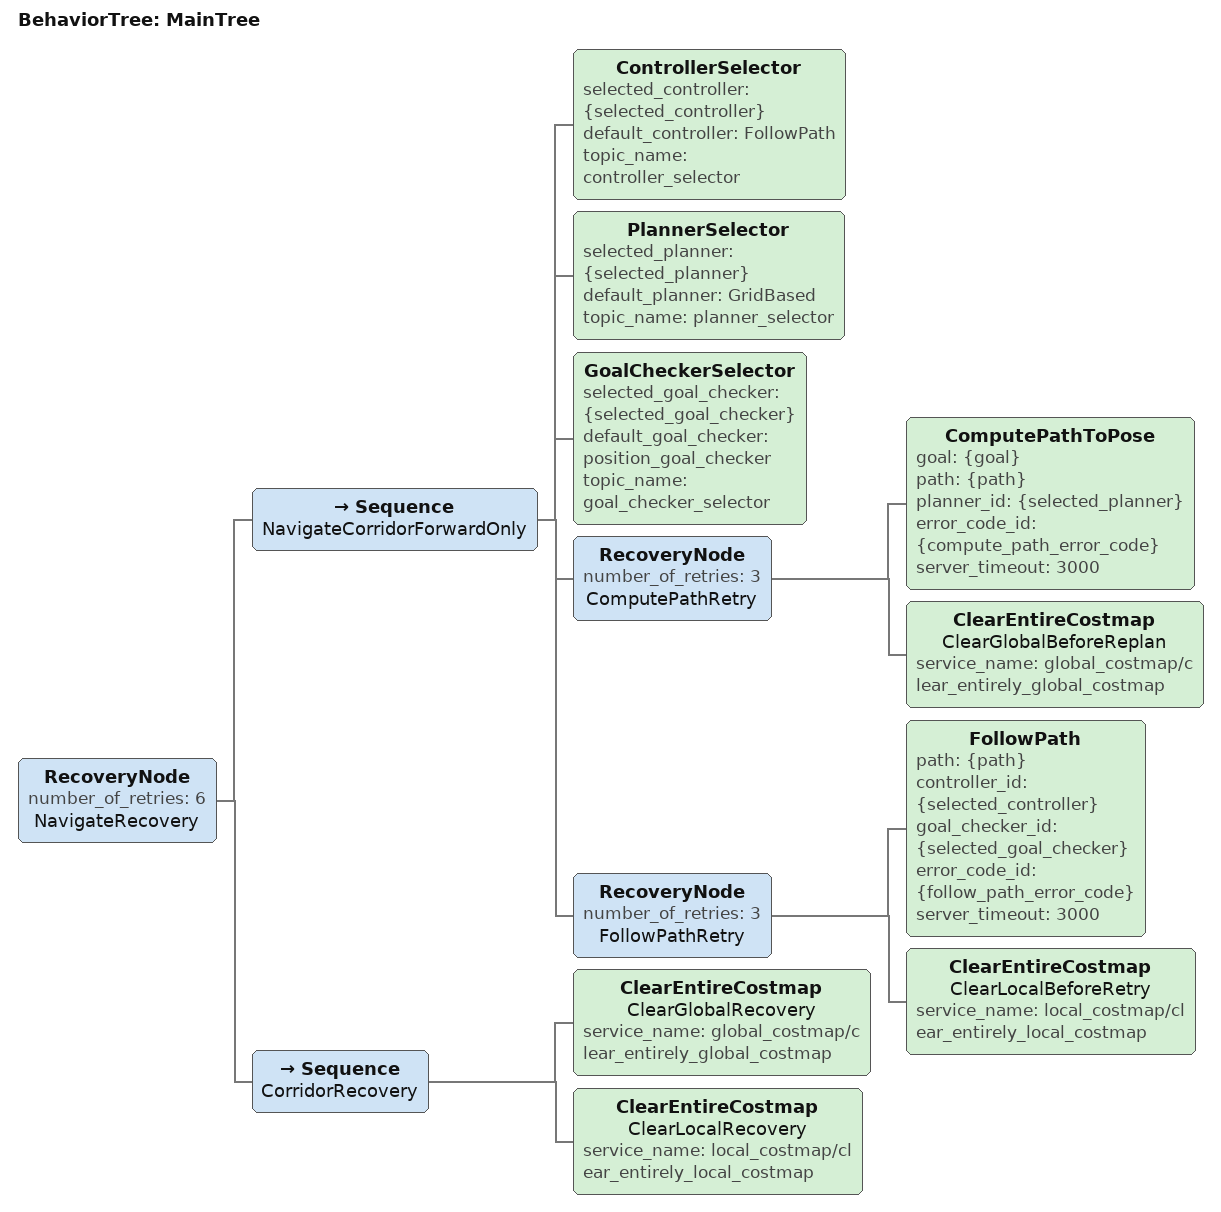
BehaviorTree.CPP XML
<!-- 복도 주행 BT. 앞으로만 가되 일시적 실패는 재시도한다.
     회전·후진 복구는 상태를 불명확하게 만들므로 넣지 않고, 복구 수단은
     코스트맵 초기화로 제한한다. server_timeout은 bt_navigator의 같은 이름
     설정을 덮어쓰므로 두 실행값을 테스트에서 함께 검증한다. -->
<root BTCPP_format="4" main_tree_to_execute="MainTree">
  <BehaviorTree ID="MainTree">
    <RecoveryNode number_of_retries="6" name="NavigateRecovery">
      <Sequence name="NavigateCorridorForwardOnly">
        <ControllerSelector selected_controller="{selected_controller}" default_controller="FollowPath" topic_name="controller_selector"/>
        <PlannerSelector selected_planner="{selected_planner}" default_planner="GridBased" topic_name="planner_selector"/>
        <GoalCheckerSelector selected_goal_checker="{selected_goal_checker}" default_goal_checker="position_goal_checker" topic_name="goal_checker_selector"/>
        <RecoveryNode number_of_retries="3" name="ComputePathRetry">
          <ComputePathToPose goal="{goal}" path="{path}" planner_id="{selected_planner}" error_code_id="{compute_path_error_code}" server_timeout="3000"/>
          <ClearEntireCostmap name="ClearGlobalBeforeReplan" service_name="global_costmap/clear_entirely_global_costmap"/>
        </RecoveryNode>
        <RecoveryNode number_of_retries="3" name="FollowPathRetry">
          <FollowPath path="{path}" controller_id="{selected_controller}" goal_checker_id="{selected_goal_checker}" error_code_id="{follow_path_error_code}" server_timeout="3000"/>
          <ClearEntireCostmap name="ClearLocalBeforeRetry" service_name="local_costmap/clear_entirely_local_costmap"/>
        </RecoveryNode>
      </Sequence>
      <Sequence name="CorridorRecovery">
        <ClearEntireCostmap name="ClearGlobalRecovery" service_name="global_costmap/clear_entirely_global_costmap"/>
        <ClearEntireCostmap name="ClearLocalRecovery" service_name="local_costmap/clear_entirely_local_costmap"/>
      </Sequence>
    </RecoveryNode>
  </BehaviorTree>
</root>
